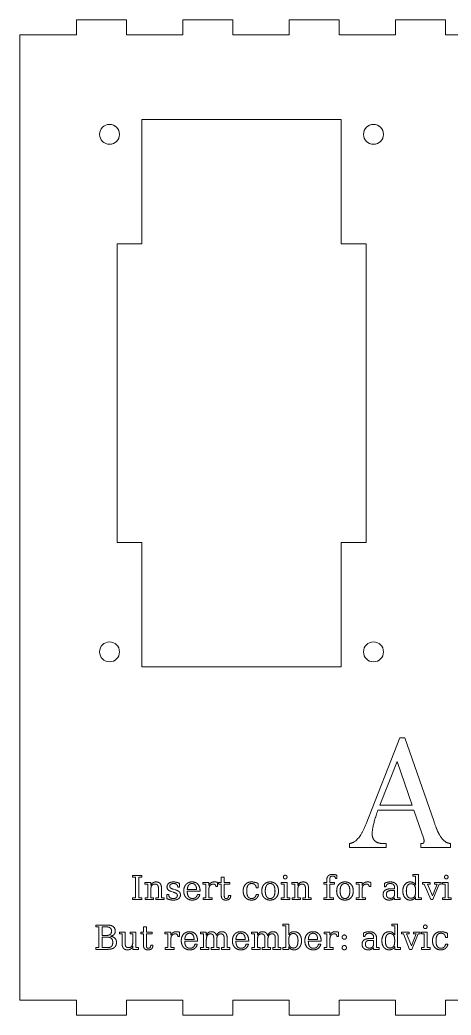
# Model space of a CAD drawing. Header units: millimetres. Extents: x 1 to 454, y 98 to 299.
# Drawn here: x 229.5 to 316, y 97.7 to 297.7 of the extents above; entities that cross this region are included whole.
import ezdxf

# ---------------------------------------------------------------- set-up
doc = ezdxf.new("R2010")
doc.units = ezdxf.units.MM
doc.layers.add('VISIBLE', color=7, linetype='Continuous', lineweight=0)

msp = doc.modelspace()

# ---------------------------------------------------------------- linework, layer by layer
at = {"layer": 'VISIBLE'}
for p, q in [((240.81, 294.74), (240.81, 297.74)), ((240.81, 297.74), (250.85, 297.74)), ((250.85, 297.74), (250.85, 294.74)), ((262.18, 297.74), (272.22, 297.74)), ((262.18, 294.74), (262.18, 297.74)), ((272.22, 297.74), (272.22, 294.74)), ((283.54, 297.74), (293.58, 297.74)), ((283.54, 294.74), (283.54, 297.74)), ((293.58, 297.74), (293.58, 294.74)), ((304.9, 297.74), (314.94, 297.74)), ((304.9, 294.74), (304.9, 297.74)), ((314.94, 297.74), (314.94, 294.74)), ((229.47, 100.74), (229.47, 294.74)), ((229.47, 294.74), (240.81, 294.74)), ((250.85, 294.74), (262.18, 294.74)), ((272.22, 294.74), (283.54, 294.74)), ((293.58, 294.74), (304.9, 294.74)), ((314.94, 294.74), (326.27, 294.74)), ((293.97, 277.74), (253.97, 277.74)), ((253.97, 277.74), (253.97, 252.74)), ((293.97, 252.74), (293.97, 277.74)), ((253.97, 252.74), (248.97, 252.74)), ((248.97, 252.74), (248.97, 192.74)), ((298.97, 252.74), (293.97, 252.74)), ((298.97, 192.74), (298.97, 252.74)), ((248.97, 192.74), (253.97, 192.74)), ((253.97, 192.74), (253.97, 167.74)), ((293.97, 192.74), (298.97, 192.74)), ((293.97, 167.74), (293.97, 192.74)), ((253.97, 167.74), (293.97, 167.74)), ((299, 136.2), (305.78, 153.47)), ((305.78, 153.47), (306.75, 153.47)), ((306.75, 153.47), (312.62, 136.57)), ((305.2, 148.71), (301.73, 139.92)), ((308.22, 139.92), (305.2, 148.71)), ((308.57, 138.9), (301.34, 138.9)), ((301.73, 139.92), (308.22, 139.92)), ((310.56, 133.14), (308.57, 138.9)), ((295.63, 131.45), (295.63, 132.24)), ((302.16, 132.24), (303.03, 132.24)), ((303.03, 132.24), (303.03, 131.45)), ((309.96, 132.24), (310.35, 132.24)), ((309.96, 131.45), (309.96, 132.24)), ((315.9, 132.24), (315.9, 131.45)), ((303.03, 131.45), (295.63, 131.45)), ((315.9, 131.45), (309.96, 131.45)), ((308.37, 125.67), (308.37, 126.01)), ((308.37, 126.01), (309.53, 126.01)), ((309.53, 126.01), (309.53, 121.29)), ((252.06, 125.46), (252.06, 125.81)), ((252.06, 125.81), (253.96, 125.81)), ((252.68, 125.46), (252.06, 125.46)), ((252.68, 121.29), (252.68, 125.46)), ((253.96, 125.46), (253.34, 125.46)), ((253.34, 125.46), (253.34, 121.29)), ((253.96, 125.81), (253.96, 125.46)), ((254.56, 124.41), (255.74, 124.41)), ((254.56, 124.06), (254.56, 124.41)), ((255.14, 124.06), (254.56, 124.06)), ((255.14, 121.29), (255.14, 124.06)), ((255.74, 124.41), (255.74, 123.79)), ((261.51, 124.22), (261.51, 123.47)), ((266.23, 124.07), (266.23, 124.41)), ((266.23, 124.41), (267.4, 124.41)), ((266.8, 124.07), (266.23, 124.07)), ((266.8, 121.29), (266.8, 124.07)), ((267.4, 124.41), (267.4, 123.79)), ((269.17, 124.41), (269.17, 123.55)), ((269.37, 124.06), (269.37, 124.41)), ((269.37, 124.41), (269.9, 124.41)), ((269.9, 124.06), (269.37, 124.06)), ((269.9, 125.48), (270.5, 125.48)), ((269.9, 124.41), (269.9, 125.48)), ((269.9, 121.86), (269.9, 124.06)), ((270.5, 125.48), (270.5, 124.41)), ((270.5, 124.41), (271.62, 124.41)), ((270.5, 124.06), (270.5, 121.86)), ((271.62, 124.06), (270.5, 124.06)), ((271.62, 124.41), (271.62, 124.06)), ((277.29, 124.19), (277.29, 123.3)), ((281.96, 124.06), (281.96, 124.41)), ((281.96, 124.41), (283.13, 124.41)), ((282.53, 124.06), (281.96, 124.06)), ((282.53, 121.29), (282.53, 124.06)), ((283.13, 124.41), (283.13, 121.29)), ((284.09, 124.06), (284.09, 124.41)), ((284.09, 124.41), (285.26, 124.41)), ((284.67, 124.06), (284.09, 124.06)), ((284.67, 121.29), (284.67, 124.06)), ((285.26, 124.41), (285.26, 123.79)), ((290.51, 124.06), (290.51, 124.41)), ((290.51, 124.41), (291.08, 124.41)), ((291.08, 124.06), (290.51, 124.06)), ((291.08, 124.41), (291.08, 124.84)), ((291.08, 121.29), (291.08, 124.06)), ((291.68, 124.85), (291.68, 124.41)), ((291.68, 124.41), (292.64, 124.41)), ((291.68, 124.06), (291.68, 121.29)), ((292.64, 124.06), (291.68, 124.06)), ((292.64, 124.41), (292.64, 124.06)), ((293.13, 125.2), (292.82, 125.2)), ((293.13, 125.85), (293.13, 125.2)), ((296.99, 124.07), (296.99, 124.41)), ((296.99, 124.41), (298.16, 124.41)), ((297.56, 124.07), (296.99, 124.07)), ((297.56, 121.29), (297.56, 124.07)), ((298.16, 124.41), (298.16, 123.79)), ((299.93, 124.41), (299.93, 123.55)), ((302.65, 123.53), (302.65, 124.23)), ((308.93, 125.67), (308.37, 125.67)), ((308.93, 123.87), (308.93, 125.67)), ((310.28, 124.41), (311.87, 124.41)), ((310.28, 124.06), (310.28, 124.41)), ((310.67, 124.06), (310.28, 124.06)), ((311.95, 120.95), (310.67, 124.06)), ((311.32, 124.06), (312.29, 121.68)), ((311.87, 124.06), (311.32, 124.06)), ((311.87, 124.41), (311.87, 124.06)), ((312.29, 121.68), (313.26, 124.06)), ((313.66, 124.06), (312.39, 120.95)), ((312.75, 124.06), (312.75, 124.41)), ((312.75, 124.41), (314.05, 124.41)), ((313.26, 124.06), (312.75, 124.06)), ((314.05, 124.06), (313.66, 124.06)), ((314.05, 124.41), (314.05, 124.06)), ((314.3, 124.06), (314.3, 124.41)), ((314.3, 124.41), (315.48, 124.41)), ((314.88, 124.06), (314.3, 124.06)), ((314.88, 121.29), (314.88, 124.06)), ((315.48, 124.41), (315.48, 121.29)), ((255.74, 122.87), (255.74, 121.29)), ((257.3, 121.29), (257.3, 122.96)), ((257.9, 123.15), (257.9, 121.29)), ((260.28, 122.43), (259.85, 122.58)), ((260.3, 123.03), (260.77, 122.88)), ((261.51, 123.47), (261.17, 123.47)), ((263.07, 122.96), (264.95, 122.96)), ((265.65, 122.61), (263.07, 122.61)), ((263.07, 122.61), (263.07, 122.59)), ((267.4, 122.87), (267.4, 121.29)), ((269.17, 123.55), (268.83, 123.55)), ((277.29, 123.3), (276.94, 123.3)), ((285.26, 122.87), (285.26, 121.29)), ((286.82, 121.29), (286.82, 122.96)), ((287.43, 123.15), (287.43, 121.29)), ((298.16, 122.87), (298.16, 121.29)), ((299.93, 123.55), (299.59, 123.55)), ((302.96, 123.53), (302.65, 123.53)), ((303.87, 123.11), (304.71, 123.11)), ((304.71, 122.76), (303.94, 122.76)), ((304.71, 123.11), (304.71, 123.35)), ((304.71, 122.03), (304.71, 122.76)), ((305.31, 123.11), (305.31, 121.29)), ((308.93, 122.51), (308.93, 122.85)), ((252.06, 121.29), (252.68, 121.29)), ((252.06, 120.95), (252.06, 121.29)), ((253.96, 120.95), (252.06, 120.95)), ((253.34, 121.29), (253.96, 121.29)), ((253.96, 121.29), (253.96, 120.95)), ((254.6, 121.29), (255.14, 121.29)), ((254.6, 120.95), (254.6, 121.29)), ((256.26, 120.95), (254.6, 120.95)), ((255.74, 121.29), (256.26, 121.29)), ((256.26, 121.29), (256.26, 120.95)), ((256.78, 120.95), (256.78, 121.29)), ((256.78, 121.29), (257.3, 121.29)), ((258.43, 120.95), (256.78, 120.95)), ((257.9, 121.29), (258.43, 121.29)), ((258.43, 121.29), (258.43, 120.95)), ((258.99, 121.94), (259.34, 121.94)), ((258.99, 121.14), (258.99, 121.94)), ((265.12, 121.99), (265.6, 121.99)), ((266.26, 120.95), (266.26, 121.29)), ((266.26, 121.29), (266.8, 121.29)), ((268.09, 120.95), (266.26, 120.95)), ((267.4, 121.29), (268.09, 121.29)), ((268.09, 121.29), (268.09, 120.95)), ((271.35, 121.76), (271.8, 121.76)), ((276.92, 121.98), (277.4, 121.98)), ((281.96, 121.29), (282.53, 121.29)), ((281.96, 120.95), (281.96, 121.29)), ((283.7, 120.95), (281.96, 120.95)), ((283.13, 121.29), (283.7, 121.29)), ((283.7, 121.29), (283.7, 120.95)), ((284.13, 121.29), (284.67, 121.29)), ((284.13, 120.95), (284.13, 121.29)), ((285.78, 120.95), (284.13, 120.95)), ((285.26, 121.29), (285.78, 121.29)), ((285.78, 121.29), (285.78, 120.95)), ((286.31, 120.95), (286.31, 121.29)), ((286.31, 121.29), (286.82, 121.29)), ((287.96, 120.95), (286.31, 120.95)), ((287.43, 121.29), (287.96, 121.29)), ((287.96, 121.29), (287.96, 120.95)), ((290.51, 120.95), (290.51, 121.29)), ((290.51, 121.29), (291.08, 121.29)), ((292.45, 120.95), (290.51, 120.95)), ((291.68, 121.29), (292.45, 121.29)), ((292.45, 121.29), (292.45, 120.95)), ((297.02, 120.95), (297.02, 121.29)), ((297.02, 121.29), (297.56, 121.29)), ((298.85, 120.95), (297.02, 120.95)), ((298.16, 121.29), (298.85, 121.29)), ((298.85, 121.29), (298.85, 120.95)), ((304.71, 120.95), (304.71, 121.32)), ((305.84, 120.95), (304.71, 120.95)), ((305.31, 121.29), (305.84, 121.29)), ((305.84, 121.29), (305.84, 120.95)), ((308.93, 120.95), (308.93, 121.49)), ((310.11, 120.95), (308.93, 120.95)), ((309.53, 121.29), (310.11, 121.29)), ((310.11, 121.29), (310.11, 120.95)), ((312.39, 120.95), (311.95, 120.95)), ((314.3, 121.29), (314.88, 121.29)), ((314.3, 120.95), (314.3, 121.29)), ((316.04, 120.95), (314.3, 120.95)), ((315.48, 121.29), (316.04, 121.29)), ((316.04, 121.29), (316.04, 120.95)), ((282.27, 116.01), (283.44, 116.01)), ((282.27, 115.67), (282.27, 116.01)), ((283.44, 116.01), (283.44, 113.87)), ((304.15, 115.67), (304.15, 116.01)), ((304.15, 116.01), (305.32, 116.01)), ((305.32, 116.01), (305.32, 111.29)), ((244.73, 115.46), (244.73, 115.81)), ((244.73, 115.81), (247.12, 115.81)), ((245.34, 115.46), (244.73, 115.46)), ((245.34, 111.29), (245.34, 115.46)), ((246.01, 115.46), (246.01, 113.75)), ((246.83, 115.46), (246.01, 115.46)), ((249.44, 114.41), (250.58, 114.41)), ((249.44, 114.06), (249.44, 114.41)), ((249.98, 114.06), (249.44, 114.06)), ((249.98, 112.21), (249.98, 114.06)), ((250.58, 114.41), (250.58, 112.39)), ((251.62, 114.41), (252.74, 114.41)), ((251.62, 114.06), (251.62, 114.41)), ((252.14, 114.06), (251.62, 114.06)), ((252.14, 112.49), (252.14, 114.06)), ((252.74, 114.41), (252.74, 111.29)), ((253.75, 114.06), (253.75, 114.41)), ((253.75, 114.41), (254.27, 114.41)), ((254.27, 114.06), (253.75, 114.06)), ((254.27, 115.48), (254.88, 115.48)), ((254.27, 114.41), (254.27, 115.48)), ((254.27, 111.86), (254.27, 114.06)), ((254.88, 115.48), (254.88, 114.41)), ((254.88, 114.41), (256, 114.41)), ((256, 114.06), (254.88, 114.06)), ((254.88, 114.06), (254.88, 111.86)), ((256, 114.41), (256, 114.06)), ((258.59, 114.41), (259.76, 114.41)), ((258.59, 114.07), (258.59, 114.41)), ((259.16, 114.07), (258.59, 114.07)), ((259.16, 111.29), (259.16, 114.07)), ((259.76, 114.41), (259.76, 113.79)), ((261.54, 114.41), (261.54, 113.55)), ((265.72, 114.41), (266.9, 114.41)), ((265.72, 114.07), (265.72, 114.41)), ((266.3, 114.07), (265.72, 114.07)), ((266.3, 111.29), (266.3, 114.07)), ((266.9, 114.41), (266.9, 113.79)), ((275.99, 114.07), (275.99, 114.41)), ((275.99, 114.41), (277.16, 114.41)), ((276.57, 114.07), (275.99, 114.07)), ((276.57, 111.29), (276.57, 114.07)), ((277.16, 114.41), (277.16, 113.79)), ((282.84, 115.67), (282.27, 115.67)), ((282.84, 111.29), (282.84, 115.67)), ((290.53, 114.07), (290.53, 114.41)), ((290.53, 114.41), (291.7, 114.41)), ((291.1, 114.07), (290.53, 114.07)), ((291.1, 111.29), (291.1, 114.07)), ((291.7, 114.41), (291.7, 113.79)), ((293.47, 114.41), (293.47, 113.55)), ((298.44, 113.53), (298.44, 114.23)), ((304.72, 115.67), (304.15, 115.67)), ((304.72, 113.87), (304.72, 115.67)), ((306.06, 114.41), (307.66, 114.41)), ((306.06, 114.06), (306.06, 114.41)), ((306.46, 114.06), (306.06, 114.06)), ((307.73, 110.95), (306.46, 114.06)), ((307.1, 114.06), (308.08, 111.68)), ((307.66, 114.06), (307.1, 114.06)), ((307.66, 114.41), (307.66, 114.06)), ((308.08, 111.68), (309.05, 114.06)), ((309.44, 114.06), (308.17, 110.95)), ((308.53, 114.06), (308.53, 114.41)), ((308.53, 114.41), (309.83, 114.41)), ((309.05, 114.06), (308.53, 114.06)), ((309.83, 114.06), (309.44, 114.06)), ((309.83, 114.41), (309.83, 114.06)), ((310.09, 114.41), (311.26, 114.41)), ((310.09, 114.06), (310.09, 114.41)), ((310.66, 114.06), (310.09, 114.06)), ((310.66, 111.29), (310.66, 114.06)), ((311.26, 114.41), (311.26, 111.29)), ((315.3, 114.19), (315.3, 113.3)), ((246.01, 113.75), (246.83, 113.75)), ((246.01, 113.41), (246.01, 111.29)), ((246.98, 113.41), (246.01, 113.41)), ((259.76, 112.87), (259.76, 111.29)), ((261.54, 113.55), (261.19, 113.55)), ((262.57, 112.96), (264.45, 112.96)), ((265.15, 112.61), (262.57, 112.61)), ((262.57, 112.61), (262.57, 112.59)), ((266.9, 112.87), (266.9, 111.29)), ((268.39, 111.29), (268.39, 113.1)), ((268.99, 112.87), (268.99, 111.29)), ((270.49, 111.29), (270.49, 113.08)), ((271.08, 113.15), (271.08, 111.29)), ((272.84, 112.96), (274.71, 112.96)), ((272.84, 112.61), (272.84, 112.59)), ((275.42, 112.61), (272.84, 112.61)), ((277.16, 112.87), (277.16, 111.29)), ((278.66, 111.29), (278.66, 113.1)), ((279.26, 112.87), (279.26, 111.29)), ((280.75, 111.29), (280.75, 113.08)), ((281.35, 113.15), (281.35, 111.29)), ((283.44, 112.85), (283.44, 112.51)), ((287.38, 112.96), (289.25, 112.96)), ((289.96, 112.61), (287.38, 112.61)), ((287.38, 112.61), (287.38, 112.59)), ((291.7, 112.87), (291.7, 111.29)), ((293.47, 113.55), (293.13, 113.55)), ((298.75, 113.53), (298.44, 113.53)), ((299.66, 113.11), (300.5, 113.11)), ((300.5, 112.76), (299.72, 112.76)), ((300.5, 113.11), (300.5, 113.35)), ((300.5, 112.03), (300.5, 112.76)), ((301.09, 113.11), (301.09, 111.29)), ((304.72, 112.51), (304.72, 112.85)), ((315.3, 113.3), (314.95, 113.3)), ((244.73, 110.95), (244.73, 111.29)), ((244.73, 111.29), (245.34, 111.29)), ((246.97, 110.95), (244.73, 110.95)), ((246.01, 111.29), (246.98, 111.29)), ((252.14, 110.95), (252.14, 111.56)), ((253.31, 110.95), (252.14, 110.95)), ((252.74, 111.29), (253.31, 111.29)), ((253.31, 111.29), (253.31, 110.95)), ((255.73, 111.76), (256.18, 111.76)), ((258.62, 110.95), (258.62, 111.29)), ((258.62, 111.29), (259.16, 111.29)), ((260.45, 110.95), (258.62, 110.95)), ((259.76, 111.29), (260.45, 111.29)), ((260.45, 111.29), (260.45, 110.95)), ((264.61, 111.99), (265.09, 111.99)), ((265.76, 111.29), (266.3, 111.29)), ((265.76, 110.95), (265.76, 111.29)), ((267.42, 110.95), (265.76, 110.95)), ((266.9, 111.29), (267.42, 111.29)), ((267.42, 111.29), (267.42, 110.95)), ((267.87, 111.29), (268.39, 111.29)), ((267.87, 110.95), (267.87, 111.29)), ((269.51, 110.95), (267.87, 110.95)), ((268.99, 111.29), (269.51, 111.29)), ((269.51, 111.29), (269.51, 110.95)), ((269.97, 110.95), (269.97, 111.29)), ((269.97, 111.29), (270.49, 111.29)), ((271.62, 110.95), (269.97, 110.95)), ((271.08, 111.29), (271.62, 111.29)), ((271.62, 111.29), (271.62, 110.95)), ((274.88, 111.99), (275.36, 111.99)), ((276.03, 111.29), (276.57, 111.29)), ((276.03, 110.95), (276.03, 111.29)), ((277.68, 110.95), (276.03, 110.95)), ((277.16, 111.29), (277.68, 111.29)), ((277.68, 111.29), (277.68, 110.95)), ((278.14, 111.29), (278.66, 111.29)), ((278.14, 110.95), (278.14, 111.29)), ((279.78, 110.95), (278.14, 110.95)), ((279.26, 111.29), (279.78, 111.29)), ((279.78, 111.29), (279.78, 110.95)), ((280.23, 110.95), (280.23, 111.29)), ((280.23, 111.29), (280.75, 111.29)), ((281.89, 110.95), (280.23, 110.95)), ((281.35, 111.29), (281.89, 111.29)), ((281.89, 111.29), (281.89, 110.95)), ((282.27, 110.95), (282.27, 111.29)), ((282.27, 111.29), (282.84, 111.29)), ((283.44, 110.95), (282.27, 110.95)), ((283.44, 111.49), (283.44, 110.95)), ((289.42, 111.99), (289.9, 111.99)), ((290.56, 110.95), (290.56, 111.29)), ((290.56, 111.29), (291.1, 111.29)), ((292.39, 110.95), (290.56, 110.95)), ((291.7, 111.29), (292.39, 111.29)), ((292.39, 111.29), (292.39, 110.95)), ((300.5, 110.95), (300.5, 111.32)), ((301.63, 110.95), (300.5, 110.95)), ((301.09, 111.29), (301.63, 111.29)), ((301.63, 111.29), (301.63, 110.95)), ((304.72, 110.95), (304.72, 111.49)), ((305.89, 110.95), (304.72, 110.95)), ((305.32, 111.29), (305.89, 111.29)), ((305.89, 111.29), (305.89, 110.95)), ((308.17, 110.95), (307.73, 110.95)), ((310.09, 111.29), (310.66, 111.29)), ((310.09, 110.95), (310.09, 111.29)), ((311.83, 110.95), (310.09, 110.95)), ((311.26, 111.29), (311.83, 111.29)), ((311.83, 111.29), (311.83, 110.95)), ((314.93, 111.98), (315.41, 111.98)), ((240.81, 100.74), (229.47, 100.74)), ((240.81, 97.74), (240.81, 100.74)), ((262.18, 100.74), (250.85, 100.74)), ((250.85, 100.74), (250.85, 97.74)), ((262.18, 97.74), (262.18, 100.74)), ((283.54, 100.74), (272.22, 100.74)), ((272.22, 100.74), (272.22, 97.74)), ((283.54, 97.74), (283.54, 100.74)), ((304.9, 100.74), (293.58, 100.74)), ((293.58, 100.74), (293.58, 97.74)), ((304.9, 97.74), (304.9, 100.74)), ((326.27, 100.74), (314.94, 100.74)), ((314.94, 100.74), (314.94, 97.74)), ((250.85, 97.74), (240.81, 97.74)), ((272.22, 97.74), (262.18, 97.74)), ((293.58, 97.74), (283.54, 97.74)), ((314.94, 97.74), (304.9, 97.74))]:
    msp.add_line(p, q, dxfattribs=at)
for centre in [(247.47, 274.74), (300.47, 274.74), (247.47, 170.74), (300.47, 170.74)]:
    msp.add_circle(centre, 2, dxfattribs=at)
for points in [[(301.34, 138.9), (300.2, 135.7), (300.2, 134.12)], [(295.63, 132.24), (297.5, 132.34), (299, 136.2)], [(312.62, 136.57), (313.23, 134.78), (313.76, 133.89)], [(300.2, 134.12), (300.2, 133.27), (300.75, 132.75)], [(300.75, 132.75), (301.29, 132.24), (302.16, 132.24)], [(310.35, 132.24), (310.62, 132.24), (310.62, 132.78)], [(310.62, 132.78), (310.62, 132.95), (310.56, 133.14)], [(313.76, 133.89), (314.71, 132.29), (315.9, 132.24)], [(291.38, 125.72), (291.68, 126.01), (292.26, 126.01)], [(292.26, 126.01), (292.48, 126.01), (292.7, 125.97)], [(255.74, 123.79), (255.9, 124.14), (256.17, 124.32)], [(256.59, 124.06), (256.17, 124.06), (255.95, 123.76)], [(256.17, 124.32), (256.43, 124.5), (256.79, 124.5)], [(257.14, 123.83), (256.98, 124.06), (256.59, 124.06)], [(256.79, 124.5), (257.36, 124.5), (257.63, 124.17)], [(257.63, 124.17), (257.9, 123.84), (257.9, 123.15)], [(259, 123.48), (259, 123.96), (259.35, 124.23)], [(259.35, 124.23), (259.7, 124.5), (260.31, 124.5)], [(259.76, 124.04), (259.57, 123.91), (259.57, 123.64)], [(260.33, 124.18), (259.95, 124.18), (259.76, 124.04)], [(260.31, 124.5), (260.58, 124.5), (260.89, 124.43)], [(260.93, 123.99), (260.71, 124.18), (260.33, 124.18)], [(260.89, 124.43), (261.19, 124.36), (261.51, 124.22)], [(262.83, 124), (263.28, 124.5), (264.01, 124.5)], [(264.01, 124.18), (263.6, 124.18), (263.36, 123.87)], [(264.01, 124.5), (264.8, 124.5), (265.22, 124.02)], [(264.69, 123.87), (264.46, 124.18), (264.01, 124.18)], [(265.22, 124.02), (265.64, 123.53), (265.65, 122.61)], [(267.4, 123.79), (267.57, 124.15), (267.85, 124.33)], [(268.31, 124.06), (267.87, 124.06), (267.63, 123.75)], [(267.85, 124.33), (268.13, 124.5), (268.53, 124.5)], [(268.68, 123.93), (268.56, 124.06), (268.31, 124.06)], [(268.53, 124.5), (268.67, 124.5), (268.83, 124.48)], [(268.83, 124.48), (268.99, 124.45), (269.17, 124.41)], [(274.3, 122.68), (274.3, 123.51), (274.76, 124)], [(274.76, 124), (275.22, 124.5), (275.98, 124.5)], [(275.98, 124.18), (275.5, 124.18), (275.25, 123.8)], [(275.98, 124.5), (276.31, 124.5), (276.63, 124.42)], [(276.64, 123.97), (276.41, 124.18), (275.98, 124.18)], [(276.63, 124.42), (276.96, 124.35), (277.29, 124.19)], [(278.04, 122.68), (278.04, 123.5), (278.5, 124)], [(278.5, 124), (278.96, 124.5), (279.71, 124.5)], [(279.71, 124.18), (279.23, 124.18), (278.99, 123.8)], [(279.71, 124.5), (280.47, 124.5), (280.93, 124)], [(280.44, 123.8), (280.2, 124.18), (279.71, 124.18)], [(280.93, 124), (281.39, 123.5), (281.39, 122.68)], [(282.37, 125.48), (282.37, 125.63), (282.47, 125.74)], [(282.47, 125.22), (282.37, 125.33), (282.37, 125.48)], [(282.47, 125.74), (282.58, 125.85), (282.74, 125.85)], [(282.74, 125.11), (282.58, 125.11), (282.47, 125.22)], [(282.74, 125.85), (282.89, 125.85), (283, 125.74)], [(283, 125.22), (282.89, 125.11), (282.74, 125.11)], [(283, 125.74), (283.11, 125.63), (283.11, 125.48)], [(283.11, 125.48), (283.11, 125.33), (283, 125.22)], [(285.26, 123.79), (285.43, 124.14), (285.7, 124.32)], [(286.12, 124.06), (285.7, 124.06), (285.48, 123.76)], [(285.7, 124.32), (285.96, 124.5), (286.31, 124.5)], [(286.67, 123.83), (286.51, 124.06), (286.12, 124.06)], [(286.31, 124.5), (286.89, 124.5), (287.16, 124.17)], [(287.16, 124.17), (287.43, 123.84), (287.43, 123.15)], [(291.08, 124.84), (291.08, 125.42), (291.38, 125.72)], [(291.81, 125.51), (291.68, 125.33), (291.68, 124.85)], [(292.29, 125.69), (291.95, 125.69), (291.81, 125.51)], [(292.68, 125.57), (292.54, 125.69), (292.29, 125.69)], [(292.82, 125.2), (292.82, 125.44), (292.68, 125.57)], [(292.7, 125.97), (292.92, 125.93), (293.13, 125.85)], [(293.07, 122.68), (293.07, 123.5), (293.52, 124)], [(293.52, 124), (293.98, 124.5), (294.74, 124.5)], [(294.74, 124.18), (294.26, 124.18), (294.01, 123.8)], [(294.74, 124.5), (295.5, 124.5), (295.96, 124)], [(295.47, 123.8), (295.22, 124.18), (294.74, 124.18)], [(295.96, 124), (296.41, 123.5), (296.41, 122.68)], [(298.16, 123.79), (298.34, 124.15), (298.61, 124.33)], [(299.08, 124.06), (298.63, 124.06), (298.4, 123.75)], [(298.61, 124.33), (298.89, 124.5), (299.29, 124.5)], [(299.45, 123.93), (299.32, 124.06), (299.08, 124.06)], [(299.29, 124.5), (299.43, 124.5), (299.6, 124.48)], [(299.6, 124.48), (299.76, 124.45), (299.93, 124.41)], [(302.65, 124.23), (302.97, 124.37), (303.26, 124.43)], [(303.23, 124.02), (303.02, 123.85), (302.96, 123.53)], [(303.8, 124.18), (303.44, 124.18), (303.23, 124.02)], [(303.26, 124.43), (303.56, 124.5), (303.84, 124.5)], [(304.47, 123.96), (304.23, 124.18), (303.8, 124.18)], [(303.84, 124.5), (304.56, 124.5), (304.93, 124.14)], [(304.93, 124.14), (305.31, 123.79), (305.31, 123.11)], [(306.77, 124), (307.17, 124.5), (307.81, 124.5)], [(308, 124.13), (307.54, 124.13), (307.3, 123.76)], [(307.81, 124.5), (308.21, 124.5), (308.49, 124.35)], [(308.69, 123.8), (308.46, 124.13), (308, 124.13)], [(308.49, 124.35), (308.76, 124.19), (308.93, 123.87)], [(314.71, 125.48), (314.71, 125.63), (314.82, 125.74)], [(314.82, 125.22), (314.71, 125.33), (314.71, 125.48)], [(314.82, 125.74), (314.93, 125.85), (315.08, 125.85)], [(315.08, 125.11), (314.93, 125.11), (314.82, 125.22)], [(315.08, 125.85), (315.23, 125.85), (315.34, 125.74)], [(315.34, 125.22), (315.23, 125.11), (315.08, 125.11)], [(315.34, 125.74), (315.45, 125.63), (315.45, 125.48)], [(315.45, 125.48), (315.45, 125.33), (315.34, 125.22)], [(255.95, 123.76), (255.74, 123.46), (255.74, 122.87)], [(257.3, 122.96), (257.3, 123.59), (257.14, 123.83)], [(259.2, 122.94), (259, 123.15), (259, 123.48)], [(259.85, 122.58), (259.4, 122.72), (259.2, 122.94)], [(259.57, 123.64), (259.57, 123.43), (259.71, 123.29)], [(259.71, 123.29), (259.86, 123.16), (260.3, 123.03)], [(260.93, 122.13), (260.77, 122.27), (260.28, 122.43)], [(260.77, 122.88), (261.27, 122.73), (261.48, 122.5)], [(261.17, 123.47), (261.16, 123.8), (260.93, 123.99)], [(261.08, 121.77), (261.08, 121.99), (260.93, 122.13)], [(261.48, 122.5), (261.7, 122.27), (261.7, 121.91)], [(262.37, 122.68), (262.37, 123.5), (262.83, 124)], [(262.83, 121.35), (262.37, 121.85), (262.37, 122.68)], [(263.36, 123.87), (263.13, 123.56), (263.07, 122.96)], [(263.07, 122.59), (263.07, 121.89), (263.34, 121.53)], [(264.95, 122.96), (264.93, 123.56), (264.69, 123.87)], [(267.63, 123.75), (267.4, 123.45), (267.4, 122.87)], [(268.83, 123.55), (268.81, 123.8), (268.68, 123.93)], [(274.76, 121.35), (274.3, 121.85), (274.3, 122.68)], [(275.25, 123.8), (275.01, 123.43), (275.01, 122.68)], [(275.01, 122.68), (275.01, 121.93), (275.25, 121.55)], [(276.94, 123.3), (276.87, 123.76), (276.64, 123.97)], [(278.5, 121.35), (278.04, 121.85), (278.04, 122.68)], [(278.99, 123.8), (278.74, 123.42), (278.74, 122.68)], [(278.74, 122.68), (278.74, 121.93), (278.99, 121.55)], [(280.69, 122.68), (280.69, 123.42), (280.44, 123.8)], [(280.44, 121.55), (280.69, 121.93), (280.69, 122.68)], [(281.39, 122.68), (281.39, 121.85), (280.93, 121.35)], [(285.48, 123.76), (285.26, 123.46), (285.26, 122.87)], [(286.82, 122.96), (286.82, 123.59), (286.67, 123.83)], [(293.53, 121.35), (293.07, 121.85), (293.07, 122.68)], [(294.01, 123.8), (293.77, 123.42), (293.77, 122.68)], [(293.77, 122.68), (293.77, 121.93), (294.02, 121.55)], [(295.71, 122.68), (295.71, 123.42), (295.47, 123.8)], [(295.47, 121.55), (295.71, 121.93), (295.71, 122.68)], [(296.41, 122.68), (296.41, 121.85), (295.96, 121.35)], [(298.4, 123.75), (298.16, 123.45), (298.16, 122.87)], [(299.59, 123.55), (299.57, 123.8), (299.45, 123.93)], [(302.39, 121.98), (302.39, 122.52), (302.78, 122.82)], [(302.78, 122.82), (303.16, 123.11), (303.87, 123.11)], [(303.27, 122.57), (303.05, 122.38), (303.05, 121.98)], [(303.94, 122.76), (303.49, 122.76), (303.27, 122.57)], [(304.71, 123.35), (304.71, 123.75), (304.47, 123.96)], [(304.48, 121.43), (304.71, 121.66), (304.71, 122.03)], [(306.36, 122.68), (306.36, 123.49), (306.77, 124)], [(306.77, 121.36), (306.36, 121.86), (306.36, 122.68)], [(307.3, 123.76), (307.06, 123.4), (307.06, 122.68)], [(307.06, 122.68), (307.06, 121.96), (307.3, 121.59)], [(308.93, 122.85), (308.93, 123.47), (308.69, 123.8)], [(308.69, 121.55), (308.93, 121.88), (308.93, 122.51)], [(259.63, 120.92), (259.31, 120.99), (258.99, 121.14)], [(259.34, 121.94), (259.35, 121.56), (259.58, 121.36)], [(259.58, 121.36), (259.81, 121.17), (260.26, 121.17)], [(260.28, 120.85), (259.95, 120.85), (259.63, 120.92)], [(260.26, 121.17), (260.66, 121.17), (260.87, 121.32)], [(261.32, 121.13), (260.95, 120.85), (260.28, 120.85)], [(260.87, 121.32), (261.08, 121.48), (261.08, 121.77)], [(261.7, 121.91), (261.7, 121.41), (261.32, 121.13)], [(264.05, 120.85), (263.29, 120.85), (262.83, 121.35)], [(263.34, 121.53), (263.6, 121.17), (264.12, 121.17)], [(265.07, 121.14), (264.68, 120.85), (264.05, 120.85)], [(264.12, 121.17), (264.51, 121.17), (264.76, 121.38)], [(264.76, 121.38), (265.02, 121.59), (265.12, 121.99)], [(265.6, 121.99), (265.45, 121.42), (265.07, 121.14)], [(270.11, 121.08), (269.9, 121.31), (269.9, 121.86)], [(270.84, 120.85), (270.33, 120.85), (270.11, 121.08)], [(270.5, 121.86), (270.5, 121.42), (270.58, 121.3)], [(270.58, 121.3), (270.67, 121.17), (270.9, 121.17)], [(271.54, 121.07), (271.31, 120.85), (270.84, 120.85)], [(270.9, 121.17), (271.13, 121.17), (271.24, 121.31)], [(271.24, 121.31), (271.34, 121.45), (271.35, 121.76)], [(271.8, 121.76), (271.78, 121.29), (271.54, 121.07)], [(275.98, 120.85), (275.22, 120.85), (274.76, 121.35)], [(275.25, 121.55), (275.5, 121.17), (275.98, 121.17)], [(275.98, 121.17), (276.37, 121.17), (276.6, 121.37)], [(276.91, 121.14), (276.55, 120.85), (275.98, 120.85)], [(276.6, 121.37), (276.83, 121.58), (276.92, 121.98)], [(277.4, 121.98), (277.27, 121.43), (276.91, 121.14)], [(279.71, 120.85), (278.96, 120.85), (278.5, 121.35)], [(278.99, 121.55), (279.24, 121.17), (279.71, 121.17)], [(279.71, 121.17), (280.2, 121.17), (280.44, 121.55)], [(280.93, 121.35), (280.47, 120.85), (279.71, 120.85)], [(294.74, 120.85), (293.98, 120.85), (293.53, 121.35)], [(294.02, 121.55), (294.26, 121.17), (294.74, 121.17)], [(294.74, 121.17), (295.22, 121.17), (295.47, 121.55)], [(295.96, 121.35), (295.5, 120.85), (294.74, 120.85)], [(302.73, 121.16), (302.39, 121.46), (302.39, 121.98)], [(303.64, 120.85), (303.06, 120.85), (302.73, 121.16)], [(303.05, 121.98), (303.05, 121.62), (303.28, 121.41)], [(303.28, 121.41), (303.5, 121.2), (303.88, 121.2)], [(304.25, 120.96), (303.99, 120.85), (303.64, 120.85)], [(303.88, 121.2), (304.25, 121.2), (304.48, 121.43)], [(304.71, 121.32), (304.51, 121.08), (304.25, 120.96)], [(307.81, 120.85), (307.17, 120.85), (306.77, 121.36)], [(307.3, 121.59), (307.54, 121.22), (308, 121.22)], [(308.49, 121.01), (308.21, 120.85), (307.81, 120.85)], [(308, 121.22), (308.46, 121.22), (308.69, 121.55)], [(308.93, 121.49), (308.76, 121.16), (308.49, 121.01)], [(247.61, 115.25), (247.37, 115.46), (246.83, 115.46)], [(247.12, 115.81), (247.86, 115.81), (248.23, 115.5)], [(247.86, 114.61), (247.86, 115.05), (247.61, 115.25)], [(247.61, 113.96), (247.86, 114.16), (247.86, 114.61)], [(248.23, 115.5), (248.61, 115.2), (248.61, 114.61)], [(248.61, 114.61), (248.61, 114.17), (248.35, 113.91)], [(259.76, 113.79), (259.94, 114.15), (260.21, 114.33)], [(260.68, 114.06), (260.23, 114.06), (260, 113.75)], [(260.21, 114.33), (260.49, 114.5), (260.89, 114.5)], [(261.05, 113.93), (260.92, 114.06), (260.68, 114.06)], [(260.89, 114.5), (261.04, 114.5), (261.2, 114.48)], [(261.2, 114.48), (261.36, 114.45), (261.54, 114.41)], [(262.32, 114), (262.78, 114.5), (263.51, 114.5)], [(263.51, 114.18), (263.1, 114.18), (262.86, 113.87)], [(263.51, 114.5), (264.29, 114.5), (264.71, 114.02)], [(264.19, 113.87), (263.96, 114.18), (263.51, 114.18)], [(264.71, 114.02), (265.13, 113.53), (265.15, 112.61)], [(266.9, 113.79), (267.06, 114.14), (267.32, 114.32)], [(267.72, 114.06), (267.31, 114.06), (267.11, 113.76)], [(267.32, 114.32), (267.58, 114.5), (267.9, 114.5)], [(268.24, 113.84), (268.08, 114.06), (267.72, 114.06)], [(267.9, 114.5), (268.31, 114.5), (268.58, 114.3)], [(268.58, 114.3), (268.85, 114.1), (268.94, 113.73)], [(268.94, 113.73), (269.11, 114.11), (269.38, 114.31)], [(269.81, 114.06), (269.41, 114.06), (269.2, 113.76)], [(269.38, 114.31), (269.65, 114.5), (270.01, 114.5)], [(270.33, 113.83), (270.17, 114.06), (269.81, 114.06)], [(270.01, 114.5), (270.55, 114.5), (270.82, 114.16)], [(270.82, 114.16), (271.08, 113.83), (271.08, 113.15)], [(272.59, 114), (273.04, 114.5), (273.78, 114.5)], [(273.78, 114.18), (273.37, 114.18), (273.13, 113.87)], [(273.78, 114.5), (274.56, 114.5), (274.98, 114.02)], [(274.46, 113.87), (274.22, 114.18), (273.78, 114.18)], [(274.98, 114.02), (275.4, 113.53), (275.42, 112.61)], [(277.16, 113.79), (277.33, 114.14), (277.59, 114.32)], [(277.99, 114.06), (277.58, 114.06), (277.37, 113.76)], [(277.59, 114.32), (277.84, 114.5), (278.17, 114.5)], [(278.5, 113.84), (278.35, 114.06), (277.99, 114.06)], [(278.17, 114.5), (278.57, 114.5), (278.84, 114.3)], [(278.84, 114.3), (279.11, 114.1), (279.21, 113.73)], [(279.21, 113.73), (279.38, 114.11), (279.65, 114.31)], [(280.08, 114.06), (279.68, 114.06), (279.47, 113.76)], [(279.65, 114.31), (279.92, 114.5), (280.27, 114.5)], [(280.6, 113.83), (280.44, 114.06), (280.08, 114.06)], [(280.27, 114.5), (280.82, 114.5), (281.09, 114.16)], [(281.09, 114.16), (281.35, 113.83), (281.35, 113.15)], [(283.44, 113.87), (283.62, 114.19), (283.89, 114.35)], [(284.38, 114.13), (283.92, 114.13), (283.68, 113.8)], [(283.89, 114.35), (284.16, 114.5), (284.56, 114.5)], [(285.07, 113.76), (284.84, 114.13), (284.38, 114.13)], [(284.56, 114.5), (285.2, 114.5), (285.6, 114)], [(287.13, 114), (287.58, 114.5), (288.32, 114.5)], [(288.32, 114.18), (287.9, 114.18), (287.67, 113.87)], [(288.32, 114.5), (289.1, 114.5), (289.52, 114.02)], [(289, 113.87), (288.76, 114.18), (288.32, 114.18)], [(289.52, 114.02), (289.94, 113.53), (289.96, 112.61)], [(291.7, 113.79), (291.88, 114.15), (292.15, 114.33)], [(292.62, 114.06), (292.17, 114.06), (291.94, 113.75)], [(292.15, 114.33), (292.43, 114.5), (292.83, 114.5)], [(292.99, 113.93), (292.86, 114.06), (292.62, 114.06)], [(292.83, 114.5), (292.97, 114.5), (293.14, 114.48)], [(293.14, 114.48), (293.3, 114.45), (293.47, 114.41)], [(298.44, 114.23), (298.75, 114.37), (299.05, 114.43)], [(299.01, 114.02), (298.8, 113.85), (298.75, 113.53)], [(299.59, 114.18), (299.23, 114.18), (299.01, 114.02)], [(299.05, 114.43), (299.34, 114.5), (299.62, 114.5)], [(300.26, 113.96), (300.02, 114.18), (299.59, 114.18)], [(299.62, 114.5), (300.34, 114.5), (300.72, 114.14)], [(300.72, 114.14), (301.09, 113.79), (301.09, 113.11)], [(302.55, 114), (302.96, 114.5), (303.6, 114.5)], [(303.78, 114.13), (303.32, 114.13), (303.09, 113.76)], [(303.6, 114.5), (304, 114.5), (304.27, 114.35)], [(304.48, 113.8), (304.24, 114.13), (303.78, 114.13)], [(304.27, 114.35), (304.54, 114.19), (304.72, 113.87)], [(310.5, 115.48), (310.5, 115.63), (310.6, 115.74)], [(310.6, 115.22), (310.5, 115.33), (310.5, 115.48)], [(310.6, 115.74), (310.71, 115.85), (310.87, 115.85)], [(310.87, 115.11), (310.71, 115.11), (310.6, 115.22)], [(310.87, 115.85), (311.02, 115.85), (311.13, 115.74)], [(311.13, 115.22), (311.02, 115.11), (310.87, 115.11)], [(311.13, 115.74), (311.24, 115.63), (311.24, 115.48)], [(311.24, 115.48), (311.24, 115.33), (311.13, 115.22)], [(312.31, 112.68), (312.31, 113.51), (312.77, 114)], [(312.77, 114), (313.23, 114.5), (313.99, 114.5)], [(313.99, 114.18), (313.51, 114.18), (313.26, 113.8)], [(313.99, 114.5), (314.32, 114.5), (314.64, 114.42)], [(314.65, 113.97), (314.42, 114.18), (313.99, 114.18)], [(314.64, 114.42), (314.97, 114.35), (315.3, 114.19)], [(246.83, 113.75), (247.37, 113.75), (247.61, 113.96)], [(247.84, 113.15), (247.57, 113.41), (246.98, 113.41)], [(248.35, 113.91), (248.09, 113.66), (247.59, 113.6)], [(247.59, 113.6), (248.21, 113.52), (248.53, 113.2)], [(248.11, 112.35), (248.11, 112.9), (247.84, 113.15)], [(247.84, 111.54), (248.11, 111.8), (248.11, 112.35)], [(248.85, 112.35), (248.85, 111.63), (248.4, 111.29)], [(248.53, 113.2), (248.85, 112.89), (248.85, 112.35)], [(250.25, 111.18), (249.98, 111.5), (249.98, 112.21)], [(250.58, 112.39), (250.58, 111.76), (250.74, 111.52)], [(251.92, 111.6), (252.14, 111.9), (252.14, 112.49)], [(260, 113.75), (259.76, 113.45), (259.76, 112.87)], [(261.19, 113.55), (261.17, 113.8), (261.05, 113.93)], [(261.87, 112.68), (261.87, 113.5), (262.32, 114)], [(262.33, 111.35), (261.87, 111.85), (261.87, 112.68)], [(262.86, 113.87), (262.62, 113.56), (262.57, 112.96)], [(262.57, 112.59), (262.57, 111.89), (262.83, 111.53)], [(264.45, 112.96), (264.43, 113.56), (264.19, 113.87)], [(267.11, 113.76), (266.9, 113.45), (266.9, 112.87)], [(268.39, 113.1), (268.39, 113.62), (268.24, 113.84)], [(269.2, 113.76), (268.99, 113.45), (268.99, 112.87)], [(270.49, 113.08), (270.49, 113.61), (270.33, 113.83)], [(272.14, 112.68), (272.14, 113.5), (272.59, 114)], [(272.6, 111.35), (272.14, 111.85), (272.14, 112.68)], [(273.13, 113.87), (272.89, 113.56), (272.84, 112.96)], [(272.84, 112.59), (272.84, 111.89), (273.1, 111.53)], [(274.71, 112.96), (274.7, 113.56), (274.46, 113.87)], [(277.37, 113.76), (277.16, 113.45), (277.16, 112.87)], [(278.66, 113.1), (278.66, 113.62), (278.5, 113.84)], [(279.47, 113.76), (279.26, 113.45), (279.26, 112.87)], [(280.75, 113.08), (280.75, 113.61), (280.6, 113.83)], [(283.68, 113.8), (283.44, 113.47), (283.44, 112.85)], [(283.44, 112.51), (283.44, 111.88), (283.68, 111.55)], [(285.31, 112.68), (285.31, 113.4), (285.07, 113.76)], [(285.07, 111.59), (285.31, 111.96), (285.31, 112.68)], [(285.6, 114), (286.01, 113.49), (286.01, 112.68)], [(286.01, 112.68), (286.01, 111.86), (285.6, 111.36)], [(286.68, 112.68), (286.68, 113.5), (287.13, 114)], [(287.14, 111.35), (286.68, 111.85), (286.68, 112.68)], [(287.67, 113.87), (287.43, 113.56), (287.38, 112.96)], [(287.38, 112.59), (287.38, 111.89), (287.64, 111.53)], [(289.25, 112.96), (289.23, 113.56), (289, 113.87)], [(291.94, 113.75), (291.7, 113.45), (291.7, 112.87)], [(293.13, 113.55), (293.11, 113.8), (292.99, 113.93)], [(294.17, 113.41), (294.17, 113.59), (294.3, 113.71)], [(294.3, 113.1), (294.17, 113.22), (294.17, 113.41)], [(294.3, 113.71), (294.42, 113.84), (294.61, 113.84)], [(294.61, 112.97), (294.42, 112.97), (294.3, 113.1)], [(294.61, 113.84), (294.79, 113.84), (294.91, 113.72)], [(294.91, 113.1), (294.79, 112.97), (294.61, 112.97)], [(294.91, 113.72), (295.04, 113.59), (295.04, 113.41)], [(295.04, 113.41), (295.04, 113.22), (294.91, 113.1)], [(298.17, 111.98), (298.17, 112.52), (298.56, 112.82)], [(298.56, 112.82), (298.95, 113.11), (299.66, 113.11)], [(299.06, 112.57), (298.84, 112.38), (298.84, 111.98)], [(299.72, 112.76), (299.28, 112.76), (299.06, 112.57)], [(300.5, 113.35), (300.5, 113.75), (300.26, 113.96)], [(300.27, 111.43), (300.5, 111.66), (300.5, 112.03)], [(302.15, 112.68), (302.15, 113.49), (302.55, 114)], [(302.55, 111.36), (302.15, 111.86), (302.15, 112.68)], [(303.09, 113.76), (302.85, 113.4), (302.85, 112.68)], [(302.85, 112.68), (302.85, 111.96), (303.09, 111.59)], [(304.72, 112.85), (304.72, 113.47), (304.48, 113.8)], [(304.48, 111.55), (304.72, 111.88), (304.72, 112.51)], [(312.77, 111.35), (312.31, 111.85), (312.31, 112.68)], [(313.26, 113.8), (313.02, 113.43), (313.02, 112.68)], [(313.02, 112.68), (313.02, 111.93), (313.26, 111.55)], [(314.95, 113.3), (314.88, 113.76), (314.65, 113.97)], [(248.4, 111.29), (247.94, 110.95), (246.97, 110.95)], [(246.98, 111.29), (247.57, 111.29), (247.84, 111.54)], [(251.1, 110.85), (250.52, 110.85), (250.25, 111.18)], [(250.74, 111.52), (250.89, 111.29), (251.29, 111.29)], [(251.71, 111.03), (251.45, 110.85), (251.1, 110.85)], [(251.29, 111.29), (251.7, 111.29), (251.92, 111.6)], [(252.14, 111.56), (251.98, 111.21), (251.71, 111.03)], [(254.49, 111.08), (254.27, 111.31), (254.27, 111.86)], [(255.22, 110.85), (254.7, 110.85), (254.49, 111.08)], [(254.88, 111.86), (254.88, 111.42), (254.96, 111.3)], [(254.96, 111.3), (255.04, 111.17), (255.27, 111.17)], [(255.92, 111.07), (255.69, 110.85), (255.22, 110.85)], [(255.27, 111.17), (255.51, 111.17), (255.61, 111.31)], [(255.61, 111.31), (255.72, 111.45), (255.73, 111.76)], [(256.18, 111.76), (256.15, 111.29), (255.92, 111.07)], [(263.55, 110.85), (262.79, 110.85), (262.33, 111.35)], [(262.83, 111.53), (263.1, 111.17), (263.61, 111.17)], [(264.56, 111.14), (264.18, 110.85), (263.55, 110.85)], [(263.61, 111.17), (264.01, 111.17), (264.26, 111.38)], [(264.26, 111.38), (264.51, 111.59), (264.61, 111.99)], [(265.09, 111.99), (264.95, 111.42), (264.56, 111.14)], [(273.82, 110.85), (273.06, 110.85), (272.6, 111.35)], [(273.1, 111.53), (273.37, 111.17), (273.88, 111.17)], [(274.83, 111.14), (274.45, 110.85), (273.82, 110.85)], [(273.88, 111.17), (274.28, 111.17), (274.53, 111.38)], [(274.53, 111.38), (274.78, 111.59), (274.88, 111.99)], [(275.36, 111.99), (275.22, 111.42), (274.83, 111.14)], [(283.89, 111.01), (283.62, 111.16), (283.44, 111.49)], [(283.68, 111.55), (283.92, 111.22), (284.38, 111.22)], [(284.56, 110.85), (284.16, 110.85), (283.89, 111.01)], [(284.38, 111.22), (284.84, 111.22), (285.07, 111.59)], [(285.6, 111.36), (285.2, 110.85), (284.56, 110.85)], [(288.36, 110.85), (287.6, 110.85), (287.14, 111.35)], [(287.64, 111.53), (287.9, 111.17), (288.42, 111.17)], [(289.37, 111.14), (288.98, 110.85), (288.36, 110.85)], [(288.42, 111.17), (288.81, 111.17), (289.06, 111.38)], [(289.06, 111.38), (289.32, 111.59), (289.42, 111.99)], [(289.9, 111.99), (289.75, 111.42), (289.37, 111.14)], [(294.17, 111.28), (294.17, 111.47), (294.3, 111.59)], [(294.29, 110.98), (294.17, 111.1), (294.17, 111.28)], [(294.61, 110.85), (294.42, 110.85), (294.29, 110.98)], [(294.3, 111.59), (294.42, 111.72), (294.61, 111.72)], [(294.61, 111.72), (294.79, 111.72), (294.91, 111.59)], [(294.91, 110.98), (294.79, 110.85), (294.61, 110.85)], [(294.91, 111.59), (295.04, 111.47), (295.04, 111.28)], [(295.04, 111.28), (295.04, 111.1), (294.91, 110.98)], [(298.51, 111.16), (298.17, 111.46), (298.17, 111.98)], [(299.43, 110.85), (298.85, 110.85), (298.51, 111.16)], [(298.84, 111.98), (298.84, 111.62), (299.06, 111.41)], [(299.06, 111.41), (299.29, 111.2), (299.66, 111.2)], [(300.04, 110.96), (299.78, 110.85), (299.43, 110.85)], [(299.66, 111.2), (300.04, 111.2), (300.27, 111.43)], [(300.5, 111.32), (300.3, 111.08), (300.04, 110.96)], [(303.6, 110.85), (302.96, 110.85), (302.55, 111.36)], [(303.09, 111.59), (303.32, 111.22), (303.78, 111.22)], [(304.27, 111.01), (304, 110.85), (303.6, 110.85)], [(303.78, 111.22), (304.24, 111.22), (304.48, 111.55)], [(304.72, 111.49), (304.54, 111.16), (304.27, 111.01)], [(313.99, 110.85), (313.23, 110.85), (312.77, 111.35)], [(313.26, 111.55), (313.51, 111.17), (313.99, 111.17)], [(313.99, 111.17), (314.38, 111.17), (314.61, 111.37)], [(314.92, 111.14), (314.56, 110.85), (313.99, 110.85)], [(314.61, 111.37), (314.84, 111.58), (314.93, 111.98)], [(315.41, 111.98), (315.28, 111.43), (314.92, 111.14)]]:
    msp.add_open_spline(points, degree=2, dxfattribs=at)

doc.saveas('drawing.dxf')
